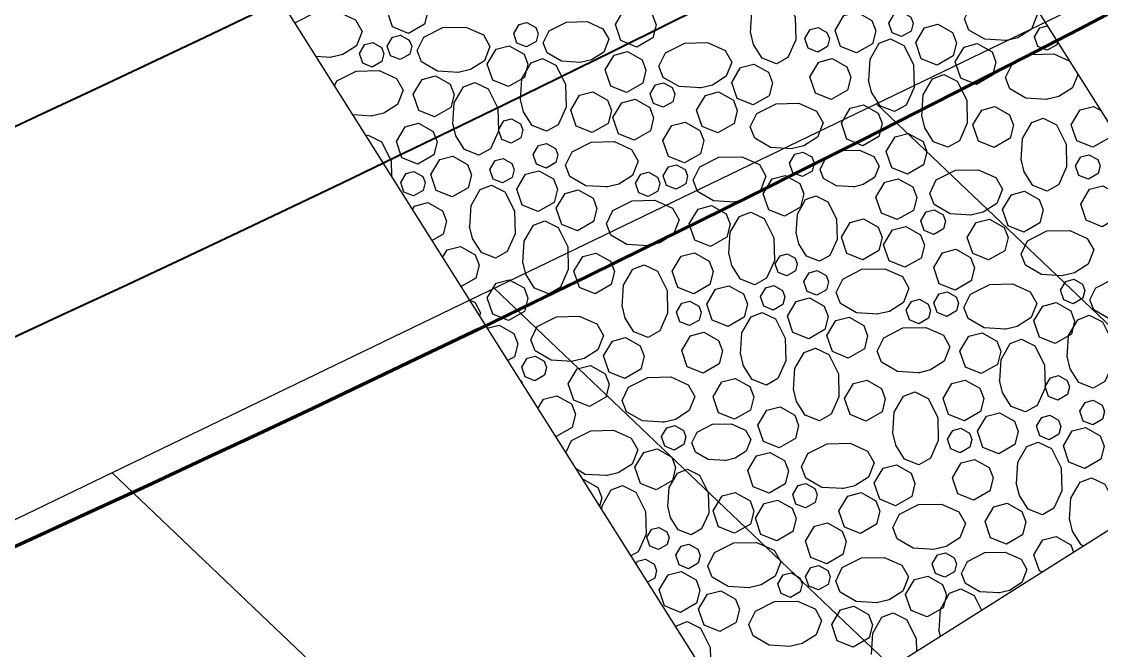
# Model space of a CAD drawing. Header units: inches. Extents: x -5337 to 1057, y 15227 to 19227.
# Drawn here: x -2863.83 to -2846.83, y 16342.35 to 16352.24 of the extents above; entities that cross this region are included whole.
import ezdxf

# ---------------------------------------------------------------- set-up
doc = ezdxf.new("R2010")
doc.units = ezdxf.units.IN
doc.header["$LTSCALE"] = 150
doc.header["$MEASUREMENT"] = 0
for name, color, linetype in [('COMT-MIN', 84, 'Continuous'), ('CONT-MJR', 84, 'Continuous'), ('PAVING', 7, 'Continuous')]:
    doc.layers.add(name, color=color, linetype=linetype)

msp = doc.modelspace()

# ---------------------------------------------------------------- linework, layer by layer
at = {"color": 5}
for p, q in [((-2820.485, 16365.365), (-2886.17, 16333.681)), ((-2850.368, 16350.951), (-2779.054, 16283.14)), ((-2856.385, 16348.048), (-2782.54, 16277.829)), ((-2862.402, 16345.146), (-2786.025, 16272.519))]:
    msp.add_line(p, q, dxfattribs=at)
at = {"layer": 'COMT-MIN', "color": 5, "linetype": 'Continuous', "lineweight": 40, "extrusion": (0, 0, -1)}
for radius in [363, 366, 369, 372]:
    msp.add_arc((3019.379, 16685.249), radius, 229.0153, 247.8057, dxfattribs=at)
at = {"layer": 'CONT-MJR', "color": 5, "linetype": 'Continuous', "lineweight": 70, "extrusion": (0, 0, -1)}
msp.add_arc((3019.379, 16685.249), 375, 229.0153, 247.8057, dxfattribs=at)
at = {"layer": 'PAVING', "color": 1, "flags": 128}
msp.add_lwpolyline([(-2852.275, 16340.738), (-2843.819, 16346.076), (-2854.495, 16362.988), (-2862.951, 16357.65)], close=True, dxfattribs=at)
for points in [[(-2857.483, 16352.204), (-2857.737, 16352.059), (-2857.986, 16352.159), (-2858.073, 16352.414), (-2857.933, 16352.648), (-2857.724, 16352.702), (-2857.493, 16352.572), (-2857.431, 16352.41), (-2857.483, 16352.205)], [(-2852.35, 16352.066), (-2852.33, 16352.403), (-2852.184, 16352.654), (-2852.008, 16352.723), (-2851.797, 16352.619), (-2851.645, 16352.318), (-2851.636, 16351.958), (-2851.76, 16351.681), (-2851.942, 16351.578), (-2852.168, 16351.666), (-2852.305, 16351.883), (-2852.352, 16352.081)], [(-2848.324, 16351.945), (-2848.662, 16351.965), (-2848.913, 16352.111), (-2848.981, 16352.287), (-2848.878, 16352.498), (-2848.576, 16352.65), (-2848.216, 16352.659), (-2847.939, 16352.535), (-2847.836, 16352.352), (-2847.924, 16352.127), (-2848.141, 16351.99), (-2848.339, 16351.943)], [(-2853.887, 16351.989), (-2854.14, 16351.844), (-2854.39, 16351.945), (-2854.476, 16352.199), (-2854.337, 16352.433), (-2854.128, 16352.487), (-2853.897, 16352.357), (-2853.835, 16352.195), (-2853.887, 16351.989)], [(-2859.517, 16352.21), (-2859.505, 16352.233), (-2859.204, 16352.386), (-2858.844, 16352.395), (-2858.567, 16352.271), (-2858.463, 16352.089), (-2858.552, 16351.863), (-2858.769, 16351.726), (-2858.966, 16351.679)], [(-2850.43, 16351.895), (-2850.683, 16351.75), (-2850.932, 16351.85), (-2851.019, 16352.104), (-2850.88, 16352.338), (-2850.671, 16352.393), (-2850.439, 16352.263), (-2850.378, 16352.1), (-2850.43, 16351.895)], [(-2849.82, 16352.095), (-2849.972, 16352.008), (-2850.122, 16352.068), (-2850.174, 16352.221), (-2850.09, 16352.361), (-2849.965, 16352.394), (-2849.826, 16352.316), (-2849.789, 16352.218), (-2849.82, 16352.095)], [(-2856.94, 16351.444), (-2857.278, 16351.465), (-2857.528, 16351.611), (-2857.597, 16351.787), (-2857.494, 16351.997), (-2857.192, 16352.15), (-2856.832, 16352.158), (-2856.555, 16352.035), (-2856.452, 16351.852), (-2856.54, 16351.626), (-2856.757, 16351.49), (-2856.955, 16351.443)], [(-2855.725, 16351.932), (-2855.877, 16351.845), (-2856.027, 16351.905), (-2856.079, 16352.058), (-2855.995, 16352.198), (-2855.87, 16352.231), (-2855.731, 16352.153), (-2855.694, 16352.055), (-2855.725, 16351.932)], [(-2855.02, 16351.601), (-2855.324, 16351.619), (-2855.55, 16351.75), (-2855.612, 16351.909), (-2855.519, 16352.098), (-2855.247, 16352.235), (-2854.923, 16352.243), (-2854.674, 16352.132), (-2854.581, 16351.968), (-2854.661, 16351.764), (-2854.856, 16351.641), (-2855.034, 16351.599)], [(-2851.139, 16351.852), (-2851.292, 16351.765), (-2851.441, 16351.825), (-2851.493, 16351.978), (-2851.41, 16352.118), (-2851.284, 16352.151), (-2851.146, 16352.073), (-2851.108, 16351.976), (-2851.139, 16351.852)], [(-2849.159, 16351.703), (-2849.413, 16351.558), (-2849.662, 16351.658), (-2849.749, 16351.913), (-2849.61, 16352.146), (-2849.401, 16352.201), (-2849.169, 16352.071), (-2849.108, 16351.908), (-2849.159, 16351.703)], [(-2847.527, 16351.88), (-2847.679, 16351.793), (-2847.829, 16351.854), (-2847.881, 16352.006), (-2847.797, 16352.146), (-2847.672, 16352.179)], [(-2857.716, 16351.733), (-2857.868, 16351.646), (-2858.018, 16351.706), (-2858.07, 16351.859), (-2857.986, 16351.999), (-2857.861, 16352.032), (-2857.722, 16351.954), (-2857.685, 16351.857), (-2857.716, 16351.734)], [(-2850.489, 16351.316), (-2850.468, 16351.653), (-2850.323, 16351.904), (-2850.146, 16351.973), (-2849.936, 16351.869), (-2849.783, 16351.567), (-2849.774, 16351.208), (-2849.898, 16350.931), (-2850.081, 16350.828), (-2850.306, 16350.916), (-2850.443, 16351.133), (-2850.491, 16351.33)], [(-2847.515, 16351.93), (-2847.527, 16351.88)], [(-2858.154, 16351.617), (-2858.306, 16351.529), (-2858.456, 16351.59), (-2858.508, 16351.742), (-2858.424, 16351.883), (-2858.299, 16351.915), (-2858.16, 16351.837), (-2858.123, 16351.74), (-2858.154, 16351.617)], [(-2855.906, 16351.366), (-2856.16, 16351.221), (-2856.409, 16351.322), (-2856.496, 16351.576), (-2856.356, 16351.81), (-2856.148, 16351.864), (-2855.916, 16351.734), (-2855.855, 16351.572), (-2855.906, 16351.367)], [(-2854.048, 16351.274), (-2854.301, 16351.129), (-2854.551, 16351.229), (-2854.637, 16351.484), (-2854.498, 16351.718), (-2854.289, 16351.772), (-2854.058, 16351.642), (-2853.996, 16351.48), (-2854.048, 16351.274)], [(-2853.134, 16351.2), (-2853.472, 16351.221), (-2853.723, 16351.367), (-2853.791, 16351.543), (-2853.688, 16351.753), (-2853.386, 16351.906), (-2853.026, 16351.914), (-2852.749, 16351.791), (-2852.646, 16351.608), (-2852.734, 16351.383), (-2852.951, 16351.246), (-2853.149, 16351.199)], [(-2848.538, 16351.4), (-2848.792, 16351.255), (-2849.041, 16351.355), (-2849.127, 16351.61), (-2848.988, 16351.843), (-2848.779, 16351.898), (-2848.548, 16351.768), (-2848.486, 16351.606), (-2848.538, 16351.401)], [(-2858.952, 16351.681), (-2859.192, 16351.696)], [(-2855.969, 16351.007), (-2855.949, 16351.344), (-2855.804, 16351.595), (-2855.627, 16351.664), (-2855.417, 16351.56), (-2855.264, 16351.258), (-2855.255, 16350.899), (-2855.379, 16350.622), (-2855.562, 16350.518), (-2855.787, 16350.607), (-2855.924, 16350.824), (-2855.971, 16351.021)], [(-2850.825, 16351.163), (-2851.078, 16351.018), (-2851.328, 16351.118), (-2851.415, 16351.373), (-2851.275, 16351.607), (-2851.067, 16351.661), (-2850.835, 16351.531), (-2850.773, 16351.369), (-2850.825, 16351.163)], [(-2847.68, 16351.021), (-2848.017, 16351.042), (-2848.268, 16351.188), (-2848.337, 16351.364), (-2848.233, 16351.575), (-2847.932, 16351.727), (-2847.572, 16351.736), (-2847.321, 16351.624)], [(-2858.9, 16351.232), (-2858.861, 16351.311), (-2858.559, 16351.463), (-2858.199, 16351.472), (-2857.922, 16351.348), (-2857.819, 16351.166), (-2857.907, 16350.94), (-2858.125, 16350.803), (-2858.322, 16350.756)], [(-2852.055, 16351.078), (-2852.309, 16350.933), (-2852.558, 16351.033), (-2852.645, 16351.288), (-2852.506, 16351.522), (-2852.297, 16351.576), (-2852.065, 16351.446), (-2852.004, 16351.283), (-2852.055, 16351.078)], [(-2847.194, 16351.423), (-2847.28, 16351.204), (-2847.497, 16351.067), (-2847.695, 16351.02)], [(-2857.07, 16350.891), (-2857.324, 16350.746), (-2857.573, 16350.846), (-2857.66, 16351.1), (-2857.52, 16351.334), (-2857.311, 16351.389), (-2857.08, 16351.259), (-2857.018, 16351.097), (-2857.07, 16350.891)], [(-2857.035, 16350.63), (-2857.014, 16350.968), (-2856.868, 16351.219), (-2856.692, 16351.288), (-2856.482, 16351.184), (-2856.329, 16350.882), (-2856.32, 16350.522), (-2856.444, 16350.245), (-2856.627, 16350.142), (-2856.852, 16350.23), (-2856.989, 16350.448), (-2857.036, 16350.645)], [(-2853.575, 16350.984), (-2853.727, 16350.897), (-2853.877, 16350.957), (-2853.929, 16351.11), (-2853.845, 16351.25), (-2853.72, 16351.283), (-2853.581, 16351.205), (-2853.544, 16351.107), (-2853.575, 16350.984)], [(-2849.651, 16350.754), (-2849.631, 16351.092), (-2849.485, 16351.343), (-2849.309, 16351.411), (-2849.098, 16351.308), (-2848.946, 16351.006), (-2848.937, 16350.646), (-2849.061, 16350.37), (-2849.244, 16350.266), (-2849.469, 16350.354), (-2849.606, 16350.571), (-2849.653, 16350.769)], [(-2854.591, 16350.643), (-2854.845, 16350.498), (-2855.095, 16350.598), (-2855.181, 16350.852), (-2855.042, 16351.086), (-2854.833, 16351.14), (-2854.601, 16351.01), (-2854.54, 16350.848), (-2854.591, 16350.643)], [(-2852.61, 16350.64), (-2852.864, 16350.495), (-2853.113, 16350.595), (-2853.2, 16350.849), (-2853.061, 16351.083), (-2852.852, 16351.138), (-2852.62, 16351.008), (-2852.559, 16350.845), (-2852.61, 16350.64)], [(-2853.927, 16350.525), (-2854.18, 16350.38), (-2854.43, 16350.48), (-2854.517, 16350.734), (-2854.377, 16350.968), (-2854.168, 16351.022), (-2853.937, 16350.892), (-2853.875, 16350.73), (-2853.927, 16350.525)], [(-2851.696, 16350.245), (-2852.033, 16350.265), (-2852.284, 16350.411), (-2852.353, 16350.587), (-2852.249, 16350.797), (-2851.948, 16350.95), (-2851.588, 16350.959), (-2851.311, 16350.835), (-2851.208, 16350.652), (-2851.296, 16350.427), (-2851.513, 16350.29), (-2851.711, 16350.243)], [(-2850.33, 16350.437), (-2850.584, 16350.292), (-2850.833, 16350.393), (-2850.92, 16350.647), (-2850.78, 16350.88), (-2850.572, 16350.935), (-2850.34, 16350.805), (-2850.279, 16350.643), (-2850.33, 16350.437)], [(-2846.709, 16350.411), (-2846.963, 16350.266), (-2847.212, 16350.366), (-2847.299, 16350.621), (-2847.159, 16350.854), (-2846.95, 16350.909), (-2846.826, 16350.839)], [(-2858.307, 16350.758), (-2858.612, 16350.777)], [(-2848.26, 16350.409), (-2848.514, 16350.264), (-2848.763, 16350.364), (-2848.85, 16350.618), (-2848.71, 16350.852), (-2848.502, 16350.907), (-2848.27, 16350.777), (-2848.208, 16350.614), (-2848.26, 16350.409)], [(-2857.336, 16350.147), (-2857.59, 16350.002), (-2857.839, 16350.102), (-2857.926, 16350.357), (-2857.787, 16350.591), (-2857.578, 16350.645), (-2857.346, 16350.515), (-2857.285, 16350.353), (-2857.336, 16350.148)], [(-2855.966, 16350.416), (-2856.118, 16350.329), (-2856.268, 16350.389), (-2856.32, 16350.542), (-2856.236, 16350.682), (-2856.111, 16350.714), (-2855.972, 16350.637), (-2855.935, 16350.539), (-2855.966, 16350.416)], [(-2853.138, 16350.165), (-2853.391, 16350.02), (-2853.641, 16350.12), (-2853.728, 16350.374), (-2853.588, 16350.609), (-2853.379, 16350.663), (-2853.148, 16350.533), (-2853.086, 16350.371), (-2853.138, 16350.165)], [(-2848.088, 16350.065), (-2848.067, 16350.403), (-2847.922, 16350.654), (-2847.745, 16350.723), (-2847.535, 16350.619), (-2847.382, 16350.317), (-2847.373, 16349.958), (-2847.497, 16349.68), (-2847.68, 16349.577), (-2847.906, 16349.666), (-2848.042, 16349.883), (-2848.089, 16350.08)], [(-2858.404, 16350.447), (-2858.372, 16350.459), (-2858.162, 16350.355), (-2858.01, 16350.054), (-2858.004, 16349.812)], [(-2849.624, 16349.989), (-2849.878, 16349.844), (-2850.127, 16349.944), (-2850.214, 16350.198), (-2850.074, 16350.432), (-2849.866, 16350.486), (-2849.634, 16350.357), (-2849.572, 16350.194), (-2849.624, 16349.989)], [(-2855.417, 16350.027), (-2855.569, 16349.94), (-2855.719, 16350), (-2855.771, 16350.153), (-2855.687, 16350.294), (-2855.562, 16350.326), (-2855.423, 16350.248), (-2855.386, 16350.151), (-2855.417, 16350.027)], [(-2854.606, 16349.642), (-2854.944, 16349.662), (-2855.195, 16349.808), (-2855.263, 16349.984), (-2855.16, 16350.194), (-2854.858, 16350.347), (-2854.498, 16350.356), (-2854.222, 16350.232), (-2854.118, 16350.05), (-2854.207, 16349.824), (-2854.424, 16349.687), (-2854.621, 16349.64)], [(-2856.794, 16349.631), (-2857.048, 16349.486), (-2857.297, 16349.586), (-2857.384, 16349.84), (-2857.244, 16350.074), (-2857.036, 16350.128), (-2856.804, 16349.998), (-2856.743, 16349.836), (-2856.794, 16349.631)], [(-2856.102, 16349.792), (-2856.254, 16349.705), (-2856.404, 16349.765), (-2856.456, 16349.918), (-2856.372, 16350.058), (-2856.247, 16350.09), (-2856.108, 16350.013), (-2856.071, 16349.915), (-2856.102, 16349.792)], [(-2852.595, 16349.405), (-2852.932, 16349.426), (-2853.183, 16349.571), (-2853.252, 16349.748), (-2853.148, 16349.958), (-2852.847, 16350.11), (-2852.487, 16350.119), (-2852.21, 16349.995), (-2852.107, 16349.813), (-2852.195, 16349.587), (-2852.412, 16349.451), (-2852.61, 16349.403)], [(-2851.38, 16349.893), (-2851.532, 16349.806), (-2851.682, 16349.866), (-2851.734, 16350.019), (-2851.65, 16350.159), (-2851.525, 16350.191), (-2851.386, 16350.114), (-2851.349, 16350.016), (-2851.38, 16349.893)], [(-2850.722, 16349.642), (-2850.995, 16349.659), (-2851.199, 16349.777), (-2851.254, 16349.919), (-2851.171, 16350.09), (-2850.926, 16350.214), (-2850.635, 16350.221), (-2850.41, 16350.12), (-2850.327, 16349.972), (-2850.398, 16349.79), (-2850.574, 16349.679), (-2850.734, 16349.641)], [(-2846.877, 16349.852), (-2847.029, 16349.765), (-2847.179, 16349.825), (-2847.231, 16349.977), (-2847.147, 16350.118), (-2847.022, 16350.15), (-2846.883, 16350.072), (-2846.846, 16349.975), (-2846.877, 16349.852)], [(-2855.441, 16349.4), (-2855.695, 16349.255), (-2855.945, 16349.355), (-2856.031, 16349.61), (-2855.892, 16349.844), (-2855.683, 16349.898), (-2855.451, 16349.768), (-2855.39, 16349.606), (-2855.441, 16349.4)], [(-2853.371, 16349.694), (-2853.523, 16349.607), (-2853.673, 16349.667), (-2853.725, 16349.82), (-2853.641, 16349.96), (-2853.516, 16349.993), (-2853.377, 16349.915), (-2853.34, 16349.817), (-2853.371, 16349.694)], [(-2848.871, 16349.2), (-2849.209, 16349.221), (-2849.46, 16349.366), (-2849.529, 16349.542), (-2849.425, 16349.753), (-2849.124, 16349.905), (-2848.764, 16349.914), (-2848.487, 16349.79), (-2848.384, 16349.608), (-2848.472, 16349.382), (-2848.689, 16349.245), (-2848.886, 16349.198)], [(-2857.504, 16349.588), (-2857.656, 16349.501), (-2857.806, 16349.561), (-2857.858, 16349.714), (-2857.774, 16349.854), (-2857.649, 16349.887), (-2857.51, 16349.809), (-2857.473, 16349.711), (-2857.504, 16349.588)], [(-2853.809, 16349.577), (-2853.961, 16349.49), (-2854.111, 16349.55), (-2854.162, 16349.703), (-2854.079, 16349.844), (-2853.954, 16349.876), (-2853.815, 16349.798), (-2853.778, 16349.701), (-2853.809, 16349.577)], [(-2851.561, 16349.327), (-2851.815, 16349.182), (-2852.064, 16349.282), (-2852.151, 16349.536), (-2852.011, 16349.77), (-2851.802, 16349.825), (-2851.571, 16349.695), (-2851.509, 16349.532), (-2851.561, 16349.327)], [(-2849.785, 16349.274), (-2850.039, 16349.129), (-2850.288, 16349.229), (-2850.375, 16349.483), (-2850.235, 16349.717), (-2850.026, 16349.772), (-2849.795, 16349.642), (-2849.733, 16349.479), (-2849.785, 16349.274)], [(-2856.771, 16349.013), (-2856.75, 16349.35), (-2856.605, 16349.601), (-2856.428, 16349.67), (-2856.218, 16349.566), (-2856.065, 16349.265), (-2856.056, 16348.905), (-2856.18, 16348.628), (-2856.363, 16348.525), (-2856.588, 16348.613), (-2856.725, 16348.83), (-2856.773, 16349.028)], [(-2854.82, 16349.097), (-2855.073, 16348.952), (-2855.323, 16349.052), (-2855.41, 16349.307), (-2855.27, 16349.54), (-2855.062, 16349.595), (-2854.83, 16349.465), (-2854.768, 16349.303), (-2854.82, 16349.097)], [(-2847.793, 16349.078), (-2848.046, 16348.933), (-2848.296, 16349.033), (-2848.382, 16349.287), (-2848.243, 16349.521), (-2848.034, 16349.576), (-2847.803, 16349.445), (-2847.741, 16349.283), (-2847.793, 16349.078)], [(-2846.562, 16349.163), (-2846.816, 16349.018), (-2847.065, 16349.118), (-2847.152, 16349.373), (-2847.013, 16349.606), (-2846.804, 16349.661), (-2846.572, 16349.531), (-2846.511, 16349.368), (-2846.562, 16349.163)], [(-2857.673, 16349.288), (-2857.64, 16349.343), (-2857.431, 16349.397), (-2857.199, 16349.267), (-2857.138, 16349.105), (-2857.189, 16348.899)], [(-2853.962, 16348.719), (-2854.299, 16348.739), (-2854.55, 16348.885), (-2854.619, 16349.061), (-2854.516, 16349.272), (-2854.214, 16349.424), (-2853.854, 16349.433), (-2853.577, 16349.309), (-2853.474, 16349.127), (-2853.562, 16348.901), (-2853.779, 16348.764), (-2853.977, 16348.717)], [(-2851.631, 16348.913), (-2851.612, 16349.217), (-2851.482, 16349.443), (-2851.323, 16349.504), (-2851.134, 16349.411), (-2850.996, 16349.14), (-2850.988, 16348.816), (-2851.1, 16348.567), (-2851.264, 16348.474), (-2851.467, 16348.553), (-2851.591, 16348.748), (-2851.633, 16348.926)], [(-2852.725, 16348.852), (-2852.978, 16348.707), (-2853.228, 16348.807), (-2853.314, 16349.061), (-2853.175, 16349.295), (-2852.966, 16349.35), (-2852.734, 16349.22), (-2852.673, 16349.057), (-2852.725, 16348.852)], [(-2852.689, 16348.591), (-2852.668, 16348.929), (-2852.523, 16349.179), (-2852.347, 16349.248), (-2852.136, 16349.145), (-2851.984, 16348.843), (-2851.975, 16348.483), (-2852.099, 16348.206), (-2852.282, 16348.103), (-2852.507, 16348.191), (-2852.644, 16348.408), (-2852.691, 16348.606)], [(-2849.313, 16348.984), (-2849.465, 16348.897), (-2849.615, 16348.957), (-2849.667, 16349.109), (-2849.583, 16349.25), (-2849.458, 16349.282), (-2849.318, 16349.205), (-2849.282, 16349.107), (-2849.313, 16348.984)], [(-2855.933, 16348.451), (-2855.913, 16348.789), (-2855.767, 16349.04), (-2855.591, 16349.109), (-2855.381, 16349.005), (-2855.228, 16348.703), (-2855.219, 16348.343), (-2855.343, 16348.066), (-2855.526, 16347.963), (-2855.751, 16348.051), (-2855.888, 16348.269), (-2855.935, 16348.466)], [(-2850.329, 16348.642), (-2850.582, 16348.497), (-2850.832, 16348.597), (-2850.919, 16348.852), (-2850.779, 16349.086), (-2850.57, 16349.14), (-2850.339, 16349.01), (-2850.277, 16348.848), (-2850.329, 16348.642)], [(-2848.348, 16348.639), (-2848.601, 16348.495), (-2848.851, 16348.595), (-2848.938, 16348.849), (-2848.798, 16349.083), (-2848.589, 16349.137), (-2848.358, 16349.007), (-2848.296, 16348.845), (-2848.348, 16348.639)], [(-2857.189, 16348.899), (-2857.364, 16348.799)], [(-2849.664, 16348.524), (-2849.918, 16348.379), (-2850.167, 16348.479), (-2850.254, 16348.733), (-2850.114, 16348.967), (-2849.906, 16349.022), (-2849.674, 16348.892), (-2849.612, 16348.729), (-2849.664, 16348.524)], [(-2847.433, 16348.244), (-2847.771, 16348.265), (-2848.022, 16348.41), (-2848.091, 16348.587), (-2847.987, 16348.797), (-2847.685, 16348.95), (-2847.325, 16348.959), (-2847.048, 16348.834), (-2846.945, 16348.652), (-2847.033, 16348.426), (-2847.251, 16348.29), (-2847.448, 16348.242)], [(-2857.197, 16348.534), (-2857.126, 16348.652), (-2856.917, 16348.707), (-2856.686, 16348.577), (-2856.624, 16348.414), (-2856.676, 16348.209)], [(-2854.542, 16348.106), (-2854.796, 16347.961), (-2855.045, 16348.061), (-2855.132, 16348.316), (-2854.992, 16348.549), (-2854.784, 16348.603), (-2854.552, 16348.474), (-2854.491, 16348.311), (-2854.542, 16348.106)], [(-2852.991, 16348.108), (-2853.245, 16347.963), (-2853.494, 16348.063), (-2853.581, 16348.317), (-2853.441, 16348.552), (-2853.233, 16348.606), (-2853.001, 16348.476), (-2852.939, 16348.314), (-2852.991, 16348.108)], [(-2851.642, 16348.322), (-2851.779, 16348.244), (-2851.913, 16348.298), (-2851.96, 16348.435), (-2851.885, 16348.561), (-2851.772, 16348.591), (-2851.647, 16348.521), (-2851.614, 16348.433), (-2851.642, 16348.322)], [(-2848.875, 16348.165), (-2849.129, 16348.02), (-2849.378, 16348.12), (-2849.465, 16348.374), (-2849.325, 16348.608), (-2849.117, 16348.662), (-2848.885, 16348.533), (-2848.824, 16348.37), (-2848.875, 16348.165)], [(-2854.37, 16347.762), (-2854.349, 16348.1), (-2854.204, 16348.351), (-2854.027, 16348.42), (-2853.817, 16348.316), (-2853.664, 16348.014), (-2853.655, 16347.655), (-2853.779, 16347.377), (-2853.962, 16347.274), (-2854.188, 16347.363), (-2854.324, 16347.58), (-2854.372, 16347.777)], [(-2856.676, 16348.209), (-2856.908, 16348.076)], [(-2851.155, 16348.027), (-2851.307, 16347.94), (-2851.456, 16348), (-2851.508, 16348.153), (-2851.425, 16348.293), (-2851.299, 16348.326), (-2851.16, 16348.248), (-2851.124, 16348.15), (-2851.155, 16348.027)], [(-2850.344, 16347.641), (-2850.681, 16347.662), (-2850.932, 16347.807), (-2851.001, 16347.984), (-2850.898, 16348.194), (-2850.596, 16348.347), (-2850.236, 16348.356), (-2849.959, 16348.232), (-2849.856, 16348.049), (-2849.944, 16347.823), (-2850.161, 16347.686), (-2850.359, 16347.639)], [(-2847.117, 16347.893), (-2847.269, 16347.805), (-2847.419, 16347.866), (-2847.471, 16348.018), (-2847.387, 16348.158), (-2847.262, 16348.191), (-2847.123, 16348.113), (-2847.086, 16348.016), (-2847.117, 16347.893)], [(-2846.417, 16347.56), (-2846.721, 16347.578), (-2846.946, 16347.709), (-2847.008, 16347.868), (-2846.915, 16348.057), (-2846.644, 16348.194), (-2846.32, 16348.202), (-2846.07, 16348.091), (-2845.978, 16347.927), (-2846.057, 16347.723), (-2846.253, 16347.6), (-2846.43, 16347.558)], [(-2855.906, 16347.686), (-2856.16, 16347.541), (-2856.409, 16347.641), (-2856.496, 16347.896), (-2856.356, 16348.129), (-2856.148, 16348.184), (-2855.916, 16348.054), (-2855.855, 16347.891), (-2855.906, 16347.686)], [(-2852.449, 16347.592), (-2852.703, 16347.446), (-2852.952, 16347.547), (-2853.039, 16347.801), (-2852.899, 16348.035), (-2852.691, 16348.089), (-2852.459, 16347.959), (-2852.397, 16347.797), (-2852.449, 16347.592)], [(-2851.84, 16347.792), (-2851.992, 16347.705), (-2852.142, 16347.765), (-2852.193, 16347.917), (-2852.11, 16348.058), (-2851.985, 16348.09), (-2851.846, 16348.012), (-2851.809, 16347.915), (-2851.84, 16347.792)], [(-2848.332, 16347.405), (-2848.67, 16347.426), (-2848.921, 16347.571), (-2848.99, 16347.747), (-2848.886, 16347.958), (-2848.584, 16348.11), (-2848.224, 16348.119), (-2847.947, 16347.995), (-2847.844, 16347.812), (-2847.932, 16347.587), (-2848.15, 16347.45), (-2848.347, 16347.403)], [(-2856.774, 16347.864), (-2856.693, 16347.828), (-2856.601, 16347.664), (-2856.619, 16347.618)], [(-2851.179, 16347.4), (-2851.432, 16347.255), (-2851.682, 16347.355), (-2851.769, 16347.609), (-2851.629, 16347.843), (-2851.42, 16347.897), (-2851.189, 16347.768), (-2851.127, 16347.605), (-2851.179, 16347.4)], [(-2849.546, 16347.577), (-2849.698, 16347.49), (-2849.848, 16347.55), (-2849.9, 16347.703), (-2849.817, 16347.843), (-2849.691, 16347.876), (-2849.552, 16347.798), (-2849.516, 16347.7), (-2849.546, 16347.577)], [(-2849.109, 16347.694), (-2849.261, 16347.607), (-2849.41, 16347.667), (-2849.462, 16347.819), (-2849.379, 16347.96), (-2849.253, 16347.992), (-2849.114, 16347.914), (-2849.077, 16347.817), (-2849.109, 16347.694)], [(-2853.159, 16347.549), (-2853.311, 16347.462), (-2853.461, 16347.522), (-2853.513, 16347.674), (-2853.429, 16347.815), (-2853.304, 16347.848), (-2853.165, 16347.77), (-2853.128, 16347.672), (-2853.159, 16347.549)], [(-2847.298, 16347.327), (-2847.552, 16347.181), (-2847.801, 16347.282), (-2847.888, 16347.536), (-2847.748, 16347.77), (-2847.54, 16347.824), (-2847.308, 16347.695), (-2847.247, 16347.532), (-2847.298, 16347.327)], [(-2855.154, 16346.897), (-2855.491, 16346.918), (-2855.742, 16347.063), (-2855.811, 16347.24), (-2855.707, 16347.45), (-2855.405, 16347.602), (-2855.046, 16347.611), (-2854.769, 16347.487), (-2854.666, 16347.305), (-2854.754, 16347.079), (-2854.971, 16346.942), (-2855.169, 16346.895)], [(-2852.508, 16347.012), (-2852.487, 16347.35), (-2852.342, 16347.601), (-2852.165, 16347.669), (-2851.955, 16347.566), (-2851.803, 16347.264), (-2851.794, 16346.905), (-2851.918, 16346.628), (-2852.1, 16346.524), (-2852.326, 16346.612), (-2852.463, 16346.829), (-2852.51, 16347.027)], [(-2850.557, 16347.097), (-2850.811, 16346.952), (-2851.06, 16347.052), (-2851.147, 16347.306), (-2851.007, 16347.54), (-2850.799, 16347.594), (-2850.567, 16347.465), (-2850.506, 16347.302), (-2850.557, 16347.097)], [(-2847.362, 16346.967), (-2847.341, 16347.305), (-2847.196, 16347.555), (-2847.019, 16347.624), (-2846.809, 16347.521), (-2846.656, 16347.219), (-2846.647, 16346.859), (-2846.771, 16346.582), (-2846.954, 16346.479), (-2847.18, 16346.567), (-2847.316, 16346.784), (-2847.364, 16346.982)], [(-2856.494, 16347.42), (-2856.309, 16347.469), (-2856.077, 16347.339), (-2856.015, 16347.176), (-2856.067, 16346.971)], [(-2852.844, 16346.86), (-2853.098, 16346.715), (-2853.347, 16346.815), (-2853.434, 16347.07), (-2853.295, 16347.303), (-2853.086, 16347.358), (-2852.854, 16347.228), (-2852.793, 16347.065), (-2852.844, 16346.86)], [(-2849.699, 16346.718), (-2850.037, 16346.739), (-2850.288, 16346.884), (-2850.357, 16347.061), (-2850.253, 16347.271), (-2849.951, 16347.424), (-2849.591, 16347.433), (-2849.314, 16347.309), (-2849.211, 16347.126), (-2849.299, 16346.901), (-2849.517, 16346.764), (-2849.714, 16346.716)], [(-2848.462, 16346.851), (-2848.716, 16346.707), (-2848.965, 16346.807), (-2849.052, 16347.061), (-2848.912, 16347.295), (-2848.704, 16347.349), (-2848.472, 16347.219), (-2848.41, 16347.057), (-2848.462, 16346.851)], [(-2854.075, 16346.775), (-2854.329, 16346.63), (-2854.578, 16346.73), (-2854.665, 16346.984), (-2854.525, 16347.218), (-2854.317, 16347.273), (-2854.085, 16347.143), (-2854.023, 16346.98), (-2854.075, 16346.775)], [(-2848.427, 16346.591), (-2848.406, 16346.928), (-2848.261, 16347.179), (-2848.084, 16347.248), (-2847.874, 16347.144), (-2847.721, 16346.843), (-2847.713, 16346.483), (-2847.837, 16346.206), (-2848.019, 16346.103), (-2848.244, 16346.191), (-2848.381, 16346.408), (-2848.429, 16346.606)], [(-2851.671, 16346.451), (-2851.65, 16346.788), (-2851.505, 16347.039), (-2851.328, 16347.108), (-2851.118, 16347.005), (-2850.966, 16346.703), (-2850.957, 16346.343), (-2851.081, 16346.066), (-2851.263, 16345.963), (-2851.489, 16346.051), (-2851.626, 16346.268), (-2851.673, 16346.466)], [(-2856.067, 16346.971), (-2856.172, 16346.911)], [(-2855.595, 16346.681), (-2855.747, 16346.594), (-2855.897, 16346.654), (-2855.949, 16346.807), (-2855.865, 16346.947), (-2855.74, 16346.98), (-2855.601, 16346.901), (-2855.564, 16346.804), (-2855.595, 16346.681)], [(-2854.63, 16346.337), (-2854.884, 16346.191), (-2855.133, 16346.291), (-2855.22, 16346.546), (-2855.08, 16346.78), (-2854.871, 16346.834), (-2854.64, 16346.704), (-2854.578, 16346.542), (-2854.63, 16346.337)], [(-2847.358, 16346.376), (-2847.511, 16346.289), (-2847.66, 16346.349), (-2847.712, 16346.502), (-2847.628, 16346.642), (-2847.503, 16346.675), (-2847.364, 16346.597), (-2847.327, 16346.5), (-2847.358, 16346.376)], [(-2855.976, 16346.6), (-2855.956, 16346.589), (-2855.938, 16346.54)], [(-2853.715, 16345.941), (-2854.053, 16345.962), (-2854.304, 16346.107), (-2854.373, 16346.284), (-2854.269, 16346.494), (-2853.967, 16346.647), (-2853.607, 16346.656), (-2853.331, 16346.532), (-2853.228, 16346.349), (-2853.315, 16346.124), (-2853.533, 16345.986), (-2853.73, 16345.939)], [(-2852.35, 16346.134), (-2852.603, 16345.989), (-2852.853, 16346.089), (-2852.939, 16346.343), (-2852.8, 16346.577), (-2852.591, 16346.632), (-2852.36, 16346.502), (-2852.298, 16346.339), (-2852.35, 16346.134)], [(-2850.279, 16346.106), (-2850.533, 16345.96), (-2850.783, 16346.061), (-2850.869, 16346.315), (-2850.73, 16346.549), (-2850.521, 16346.603), (-2850.289, 16346.473), (-2850.228, 16346.311), (-2850.279, 16346.106)], [(-2848.728, 16346.108), (-2848.982, 16345.963), (-2849.232, 16346.063), (-2849.318, 16346.317), (-2849.179, 16346.551), (-2848.97, 16346.605), (-2848.738, 16346.476), (-2848.677, 16346.313), (-2848.729, 16346.108)], [(-2855.696, 16346.157), (-2855.607, 16346.305), (-2855.399, 16346.359), (-2855.167, 16346.229), (-2855.106, 16346.067), (-2855.157, 16345.862)], [(-2850.107, 16345.762), (-2850.086, 16346.1), (-2849.941, 16346.351), (-2849.765, 16346.419), (-2849.554, 16346.316), (-2849.402, 16346.014), (-2849.393, 16345.654), (-2849.517, 16345.377), (-2849.699, 16345.274), (-2849.925, 16345.362), (-2850.062, 16345.579), (-2850.109, 16345.777)], [(-2851.643, 16345.686), (-2851.897, 16345.541), (-2852.147, 16345.641), (-2852.233, 16345.895), (-2852.094, 16346.129), (-2851.885, 16346.183), (-2851.654, 16346.053), (-2851.592, 16345.891), (-2851.644, 16345.686)], [(-2846.809, 16345.988), (-2846.961, 16345.901), (-2847.111, 16345.961), (-2847.163, 16346.114), (-2847.079, 16346.254), (-2846.954, 16346.287), (-2846.815, 16346.208), (-2846.778, 16346.111), (-2846.809, 16345.988)], [(-2848.187, 16345.591), (-2848.44, 16345.446), (-2848.69, 16345.546), (-2848.776, 16345.8), (-2848.637, 16346.035), (-2848.428, 16346.089), (-2848.196, 16345.959), (-2848.135, 16345.797), (-2848.186, 16345.591)], [(-2847.494, 16345.753), (-2847.646, 16345.665), (-2847.796, 16345.726), (-2847.848, 16345.878), (-2847.765, 16346.018), (-2847.639, 16346.051), (-2847.5, 16345.973), (-2847.463, 16345.875), (-2847.494, 16345.753)], [(-2855.157, 16345.861), (-2855.411, 16345.716), (-2855.421, 16345.72)], [(-2855.26, 16345.467), (-2855.168, 16345.655), (-2854.866, 16345.807), (-2854.506, 16345.816), (-2854.229, 16345.692), (-2854.126, 16345.51), (-2854.214, 16345.284), (-2854.432, 16345.147), (-2854.629, 16345.1)], [(-2853.399, 16345.589), (-2853.552, 16345.502), (-2853.701, 16345.563), (-2853.753, 16345.715), (-2853.669, 16345.856), (-2853.544, 16345.888), (-2853.405, 16345.81), (-2853.368, 16345.713), (-2853.399, 16345.59)], [(-2852.742, 16345.339), (-2853.015, 16345.356), (-2853.218, 16345.473), (-2853.274, 16345.616), (-2853.19, 16345.787), (-2852.946, 16345.91), (-2852.654, 16345.917), (-2852.43, 16345.817), (-2852.347, 16345.669), (-2852.418, 16345.486), (-2852.594, 16345.375), (-2852.754, 16345.337)], [(-2848.897, 16345.548), (-2849.049, 16345.461), (-2849.198, 16345.521), (-2849.25, 16345.674), (-2849.167, 16345.814), (-2849.041, 16345.847), (-2848.902, 16345.769), (-2848.866, 16345.672), (-2848.897, 16345.548)], [(-2846.834, 16345.361), (-2847.087, 16345.215), (-2847.337, 16345.316), (-2847.423, 16345.57), (-2847.284, 16345.804), (-2847.075, 16345.858), (-2846.844, 16345.728), (-2846.782, 16345.566), (-2846.834, 16345.361)], [(-2853.58, 16345.024), (-2853.834, 16344.879), (-2854.084, 16344.979), (-2854.17, 16345.233), (-2854.031, 16345.467), (-2853.822, 16345.521), (-2853.59, 16345.391), (-2853.529, 16345.229), (-2853.58, 16345.024)], [(-2850.891, 16344.897), (-2851.229, 16344.917), (-2851.48, 16345.063), (-2851.548, 16345.239), (-2851.445, 16345.449), (-2851.143, 16345.602), (-2850.783, 16345.611), (-2850.506, 16345.487), (-2850.403, 16345.304), (-2850.491, 16345.079), (-2850.708, 16344.942), (-2850.906, 16344.895)], [(-2848.163, 16344.973), (-2848.142, 16345.311), (-2847.997, 16345.561), (-2847.82, 16345.63), (-2847.61, 16345.527), (-2847.457, 16345.225), (-2847.449, 16344.865), (-2847.573, 16344.588), (-2847.755, 16344.485), (-2847.981, 16344.573), (-2848.117, 16344.79), (-2848.165, 16344.988)], [(-2851.805, 16344.971), (-2852.058, 16344.826), (-2852.308, 16344.926), (-2852.394, 16345.18), (-2852.255, 16345.414), (-2852.046, 16345.468), (-2851.815, 16345.339), (-2851.753, 16345.176), (-2851.805, 16344.971)], [(-2848.582, 16344.86), (-2848.835, 16344.715), (-2849.085, 16344.815), (-2849.172, 16345.069), (-2849.032, 16345.303), (-2848.823, 16345.357), (-2848.592, 16345.227), (-2848.53, 16345.065), (-2848.582, 16344.86)], [(-2854.614, 16345.102), (-2854.952, 16345.122), (-2855.096, 16345.206)], [(-2853.651, 16344.609), (-2853.632, 16344.913), (-2853.501, 16345.139), (-2853.343, 16345.201), (-2853.153, 16345.108), (-2853.016, 16344.836), (-2853.008, 16344.512), (-2853.12, 16344.263), (-2853.284, 16344.17), (-2853.487, 16344.25), (-2853.61, 16344.445), (-2853.653, 16344.623)], [(-2849.812, 16344.774), (-2850.066, 16344.629), (-2850.315, 16344.729), (-2850.402, 16344.984), (-2850.263, 16345.218), (-2850.054, 16345.272), (-2849.822, 16345.142), (-2849.761, 16344.98), (-2849.812, 16344.775)], [(-2854.994, 16345.044), (-2854.986, 16345.046), (-2854.754, 16344.916), (-2854.693, 16344.754), (-2854.726, 16344.62)], [(-2851.332, 16344.68), (-2851.484, 16344.594), (-2851.634, 16344.653), (-2851.686, 16344.806), (-2851.602, 16344.946), (-2851.477, 16344.979), (-2851.338, 16344.901), (-2851.301, 16344.804), (-2851.332, 16344.681)], [(-2847.326, 16344.412), (-2847.305, 16344.749), (-2847.159, 16345), (-2846.983, 16345.069), (-2846.773, 16344.965), (-2846.62, 16344.664), (-2846.611, 16344.313)], [(-2854.692, 16344.566), (-2854.688, 16344.625), (-2854.543, 16344.876), (-2854.366, 16344.945), (-2854.156, 16344.841), (-2854.003, 16344.54), (-2853.995, 16344.18), (-2854.119, 16343.903), (-2854.233, 16343.838)], [(-2852.348, 16344.339), (-2852.602, 16344.194), (-2852.852, 16344.294), (-2852.938, 16344.548), (-2852.799, 16344.782), (-2852.59, 16344.837), (-2852.358, 16344.707), (-2852.297, 16344.544), (-2852.348, 16344.339)], [(-2850.367, 16344.336), (-2850.621, 16344.191), (-2850.87, 16344.291), (-2850.957, 16344.546), (-2850.818, 16344.78), (-2850.609, 16344.834), (-2850.377, 16344.704), (-2850.316, 16344.542), (-2850.367, 16344.336)], [(-2851.684, 16344.221), (-2851.937, 16344.076), (-2852.187, 16344.176), (-2852.274, 16344.43), (-2852.134, 16344.664), (-2851.926, 16344.718), (-2851.694, 16344.588), (-2851.632, 16344.426), (-2851.684, 16344.221)], [(-2849.453, 16343.941), (-2849.79, 16343.962), (-2850.041, 16344.107), (-2850.11, 16344.284), (-2850.006, 16344.494), (-2849.705, 16344.646), (-2849.345, 16344.655), (-2849.068, 16344.531), (-2848.965, 16344.349), (-2849.053, 16344.123), (-2849.27, 16343.986), (-2849.468, 16343.939)], [(-2848.068, 16344.17), (-2848.322, 16344.024), (-2848.571, 16344.125), (-2848.658, 16344.379), (-2848.518, 16344.613), (-2848.309, 16344.667), (-2848.078, 16344.537), (-2848.016, 16344.375), (-2848.068, 16344.17)], [(-2853.661, 16344.019), (-2853.798, 16343.94), (-2853.933, 16343.994), (-2853.98, 16344.132), (-2853.904, 16344.258), (-2853.792, 16344.288), (-2853.667, 16344.217), (-2853.633, 16344.13), (-2853.661, 16344.019)], [(-2850.895, 16343.861), (-2851.148, 16343.716), (-2851.398, 16343.816), (-2851.485, 16344.071), (-2851.345, 16344.305), (-2851.136, 16344.359), (-2850.905, 16344.229), (-2850.843, 16344.067), (-2850.895, 16343.861)], [(-2847.11, 16343.998), (-2847.143, 16344.012), (-2847.28, 16344.229), (-2847.327, 16344.426)], [(-2847.763, 16343.586), (-2847.801, 16343.602), (-2847.888, 16343.856), (-2847.749, 16344.09), (-2847.54, 16344.144), (-2847.308, 16344.014), (-2847.265, 16343.9)], [(-2853.174, 16343.724), (-2853.326, 16343.637), (-2853.476, 16343.697), (-2853.528, 16343.849), (-2853.444, 16343.99), (-2853.319, 16344.022), (-2853.18, 16343.944), (-2853.143, 16343.847), (-2853.174, 16343.724)], [(-2852.363, 16343.338), (-2852.701, 16343.359), (-2852.952, 16343.504), (-2853.02, 16343.68), (-2852.917, 16343.891), (-2852.615, 16344.043), (-2852.256, 16344.052), (-2851.978, 16343.928), (-2851.875, 16343.746), (-2851.964, 16343.52), (-2852.181, 16343.383), (-2852.378, 16343.336)], [(-2854.153, 16343.713), (-2854.129, 16343.754), (-2854.004, 16343.787), (-2853.865, 16343.709), (-2853.828, 16343.611), (-2853.859, 16343.488)], [(-2850.352, 16343.101), (-2850.689, 16343.122), (-2850.94, 16343.267), (-2851.009, 16343.444), (-2850.905, 16343.654), (-2850.604, 16343.807), (-2850.244, 16343.816), (-2849.967, 16343.691), (-2849.864, 16343.509), (-2849.952, 16343.283), (-2850.169, 16343.147), (-2850.367, 16343.099)], [(-2849.137, 16343.589), (-2849.289, 16343.502), (-2849.439, 16343.562), (-2849.491, 16343.715), (-2849.407, 16343.855), (-2849.282, 16343.888), (-2849.143, 16343.81), (-2849.106, 16343.712), (-2849.137, 16343.589)], [(-2848.437, 16343.256), (-2848.74, 16343.275), (-2848.966, 16343.406), (-2849.028, 16343.564), (-2848.935, 16343.753), (-2848.663, 16343.891), (-2848.339, 16343.899), (-2848.09, 16343.787), (-2847.997, 16343.623), (-2848.077, 16343.42), (-2848.272, 16343.297), (-2848.45, 16343.254)], [(-2851.128, 16343.39), (-2851.28, 16343.303), (-2851.43, 16343.363), (-2851.482, 16343.516), (-2851.398, 16343.656), (-2851.273, 16343.689), (-2851.134, 16343.611), (-2851.097, 16343.514), (-2851.128, 16343.39)], [(-2853.859, 16343.488), (-2853.971, 16343.424)], [(-2853.199, 16343.096), (-2853.452, 16342.951), (-2853.702, 16343.052), (-2853.788, 16343.306), (-2853.649, 16343.54), (-2853.44, 16343.594), (-2853.208, 16343.464), (-2853.147, 16343.302), (-2853.199, 16343.096)], [(-2851.566, 16343.274), (-2851.718, 16343.187), (-2851.868, 16343.247), (-2851.92, 16343.399), (-2851.836, 16343.54), (-2851.711, 16343.572), (-2851.572, 16343.494), (-2851.535, 16343.397), (-2851.566, 16343.274)], [(-2849.318, 16343.023), (-2849.571, 16342.878), (-2849.821, 16342.978), (-2849.908, 16343.233), (-2849.768, 16343.467), (-2849.559, 16343.521), (-2849.327, 16343.391), (-2849.266, 16343.229), (-2849.318, 16343.023)], [(-2852.577, 16342.793), (-2852.831, 16342.648), (-2853.08, 16342.748), (-2853.167, 16343.003), (-2853.027, 16343.237), (-2852.818, 16343.291), (-2852.587, 16343.161), (-2852.525, 16342.999), (-2852.577, 16342.794)], [(-2849.381, 16342.664), (-2849.361, 16343.001), (-2849.215, 16343.252), (-2849.039, 16343.321), (-2848.828, 16343.217), (-2848.712, 16342.987)], [(-2851.719, 16342.415), (-2852.056, 16342.436), (-2852.307, 16342.581), (-2852.376, 16342.758), (-2852.273, 16342.968), (-2851.971, 16343.12), (-2851.611, 16343.129), (-2851.334, 16343.005), (-2851.231, 16342.823), (-2851.319, 16342.597), (-2851.536, 16342.46), (-2851.734, 16342.413)], [(-2850.481, 16342.548), (-2850.735, 16342.403), (-2850.985, 16342.503), (-2851.071, 16342.758), (-2850.932, 16342.991), (-2850.723, 16343.046), (-2850.492, 16342.916), (-2850.43, 16342.754), (-2850.482, 16342.548)], [(-2850.446, 16342.287), (-2850.426, 16342.625), (-2850.28, 16342.876), (-2850.104, 16342.944), (-2849.894, 16342.841), (-2849.741, 16342.539), (-2849.736, 16342.341)], [(-2853.53, 16342.726), (-2853.524, 16342.736), (-2853.348, 16342.805), (-2853.138, 16342.701), (-2852.985, 16342.4), (-2852.976, 16342.039), (-2853.026, 16341.928)]]:
    msp.add_lwpolyline(points, dxfattribs=at)
at = {"layer": 'PAVING', "flags": 128}
msp.add_lwpolyline([(-2849.359, 16342.578), (-2849.383, 16342.678)], dxfattribs=at)

doc.saveas('drawing.dxf')
